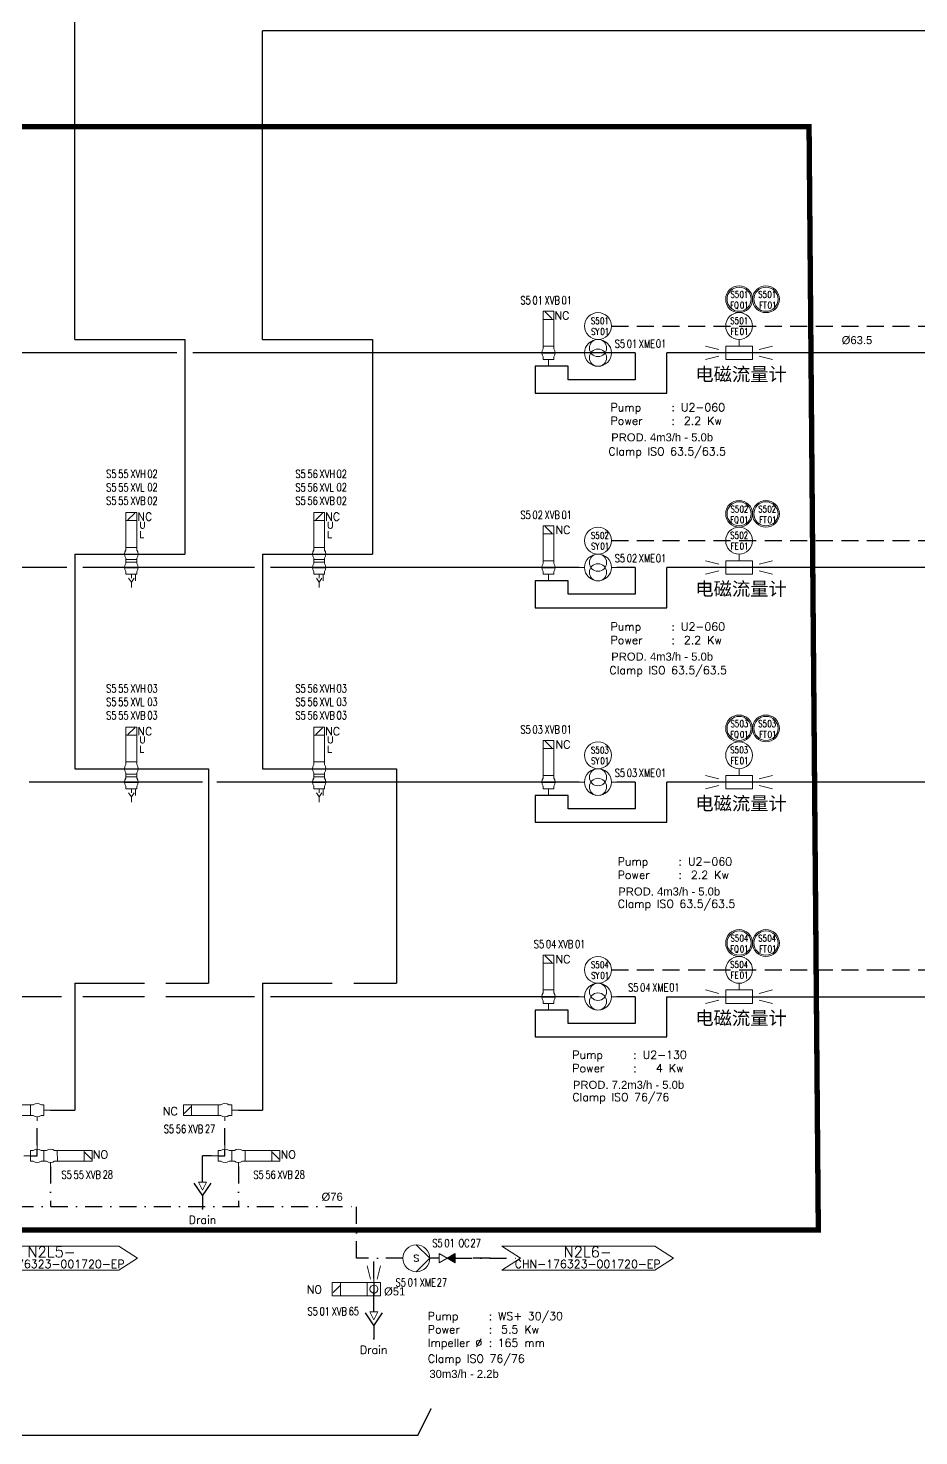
# Model space of a CAD drawing. Header units: inches. Extents: x 17763 to 19859, y 23751 to 24845.
# Drawn here: x 18336 to 18668, y 23776 to 24300 of the extents above; entities that cross this region are included whole.
import ezdxf
from ezdxf.enums import TextEntityAlignment as Align

# ---------------------------------------------------------------- set-up
doc = ezdxf.new("R2010")
doc.units = ezdxf.units.IN
doc.header["$MEASUREMENT"] = 0
for name, pattern in [('ACAD_ISO02W100', [15, 12, -3]), ('DASHDOT2', [12.7, 6.35, -3.175, 0, -3.175]), ('DASHED2', [9.525, 6.35, -3.175])]:
    doc.linetypes.add(name, pattern=pattern)
for name, color, linetype, lineweight in [('15 Pipe Drain', 32, 'Continuous', 30), ('19 Pipe Process', 30, 'Continuous', 30), ('31 Equipment', 7, 'Continuous', 9), ('33 Instruments Labels', 7, 'Continuous', 9), ('43 TXT Chinese', 7, 'Continuous', 9), ('61 Revision Cloud', 1, 'Continuous', 9)]:
    doc.layers.add(name, color=color, linetype=linetype, lineweight=lineweight)
for name, color, linetype in [('DIAMETRE', 7, 'Continuous'), ('MATERIEL-DIVERS', 7, 'Continuous'), ('POMPES-PROCESS', 7, 'Continuous'), ('REGUL', 140, 'DASHED2'), ('REPERES', 7, 'Continuous'), ('techn-data', 7, 'Continuous'), ('TEXTES', 7, 'Continuous'), ('TUYAUTERIE-EGOUT', 32, 'Continuous'), ('TUYAUTERIE-NEP', 4, 'DASHDOT2'), ('TUYAUTERIE-PROCESS', 30, 'Continuous'), ('TXT_FR', 7, 'Continuous'), ('VANNES', 7, 'Continuous')]:
    doc.layers.add(name, color=color, linetype=linetype)
doc.layers.get('REPERES').off()
doc.styles.add('ROMANS', font='ROMANS.SHX')
doc.styles.add('ROMANT', font='romant')
doc.styles.get("Standard").update_dxf_attribs({"font": 'arial.ttf'})
doc.styles.add('USER1', font='TXT.SHX', dxfattribs={"bigfont": 'gbcbig.shx'})

# ---------------------------------------------------------------- blocks, each defined once
blk = doc.blocks.new('APV-FCE-NRV-GEN-1')
at = {"layer": '31 Equipment'}
h = blk.add_hatch(dxfattribs=at)
h.set_pattern_fill('ANSI31', color=256, scale=0.01, style=0)
h.set_pattern_definition([(45, (0, 0), (-0.02245064, 0.02245064), [])])
h.paths.add_polyline_path([(3, 1.75), (3, -1.75), (0, 0)])
at = {"layer": '31 Equipment', "linetype": 'ACAD_ISO02W100', "ltscale": 38}
for p, q in [((-3, 0), (-5, 0)), ((0, 0), (-3, 1.75)), ((-3, 1.75), (-3, -1.75)), ((0, 0), (-3, -1.75)), ((0, 0), (3, 1.75)), ((0, 0), (3, -1.75)), ((3, 1.75), (3, -1.75)), ((3, 0), (5, 0))]:
    blk.add_line(p, q, dxfattribs=at)
blk = doc.blocks.new('APV-PMP-GEN-CENTRI-1')
at = {"layer": '31 Equipment', "ltscale": 38}
for p, q in [((-5, 0), (-7, 0)), ((5, 0), (0, 5)), ((5, 0), (0, -5)), ((5, 0), (7, 0))]:
    blk.add_line(p, q, dxfattribs=at)
blk.add_circle((0, 0), 5, dxfattribs=at)
at = {"layer": '31 Equipment', "style": 'ROMANT', "flags": 8}
blk.add_attdef('I', text='', height=2.5, dxfattribs=at).set_placement((0, 0), align=Align.MIDDLE)
blk = doc.blocks.new('APV-PMP-GEN-RLOB-1')
at = {"layer": '31 Equipment', "ltscale": 38}
for p, q in [((-5, 0), (-7, 0)), ((5, 0), (7, 0))]:
    blk.add_line(p, q, dxfattribs=at)
at = {"layer": '31 Equipment', "color": 7}
for centre, radius in [((0, 0), 5), ((0, 1.8), 3.2), ((0, -1.8), 3.2)]:
    blk.add_circle(centre, radius, dxfattribs=at)
blk = doc.blocks.new('APV-INS-M-L-SY')
at = {"layer": '31 Equipment', "color": 7}
blk.add_circle((0, 0), 5, dxfattribs=at)
blk = doc.blocks.new('APV-VLV-SSEAT-SW42-3')
at = {"layer": '31 Equipment', "ltscale": 38}
for p, q in [((1.25, 15.25), (-1.25, 12.75)), ((-2, 2.5), (-2, 1.5)), ((2, 2.5), (2, 1.5)), ((-2, -2.5), (-2, -1.5)), ((2, -2.5), (-2, -2.5)), ((-2, -2.5), (2, -2.5)), ((0, -2.5), (0, -5)), ((2, -2.5), (2, -1.5))]:
    blk.add_line(p, q, dxfattribs=at)
at = {"layer": '31 Equipment'}
for p, q in [((-4, 0), (-2.5, 0)), ((2.5, 0), (4, 0))]:
    blk.add_line(p, q, dxfattribs=at)
at = {"layer": '31 Equipment', "lineweight": 30}
blk.add_line((2.5, 0), (-2.5, 0), dxfattribs=at)
at = {"layer": '31 Equipment', "ltscale": 38}
for points in [[(-2, 12.5), (2, 12.5), (2, 15.5), (-2, 15.5)], [(-2, 2.5), (2, 2.5), (2, 12.5), (-2, 12.5)]]:
    blk.add_lwpolyline(points, close=True, dxfattribs=at)
for start, end in [(143.1301, 216.8699), (323.1301, 36.8699)]:
    blk.add_arc((0, 0), 2.5, start, end, dxfattribs=at)
blk = doc.blocks.new('EGOUT')
at = {"color": 7}
for p, q in [((-3.2, 9.61), (0, 4.81)), ((0, 4.81), (3.2, 9.61)), ((0, 4.81), (0, 0))]:
    blk.add_line(p, q, dxfattribs=at)
at = {"color": 7, "extrusion": (0, -1, 0)}
blk.add_point((0, 0), dxfattribs=at)
at = {"layer": 'POMPES-PROCESS', "style": 'ROMANS'}
blk.add_attdef('EGOUT', text='', height=3, dxfattribs=at).set_placement((0, -4), align=Align.MIDDLE)
blk = doc.blocks.new('APV-SIGN-ARW-FLOW-1')
at = {"layer": '31 Equipment'}
for p, q in [((-1.5, -1.5), (-1.5, 1.5)), ((-1.5, 1.5), (1.5, 0)), ((1.5, 0), (-1.5, -1.5))]:
    blk.add_line(p, q, dxfattribs=at)
blk = doc.blocks.new('APV-VLV-BFLY-SV-4')
at = {"layer": '31 Equipment', "ltscale": 38}
for p, q in [((1.25, 15.25), (-1.25, 12.75)), ((2.5, 2.5), (-2.5, 2.5)), ((-2.5, 2.5), (-2.5, -2.5)), ((2.5, -2.5), (2.5, 2.5)), ((-2.5, -2.5), (2.5, -2.5))]:
    blk.add_line(p, q, dxfattribs=at)
at = {"layer": '31 Equipment'}
for p, q in [((-4, 0), (-2.5, 0)), ((2.5, 0), (4, 0))]:
    blk.add_line(p, q, dxfattribs=at)
at = {"layer": '31 Equipment', "lineweight": 30}
blk.add_line((-2.5, 0), (2.5, 0), dxfattribs=at)
at = {"layer": '31 Equipment', "ltscale": 38}
for points in [[(-2.5, 12.5), (2.5, 12.5), (2.5, 15.5), (-2.5, 15.5)], [(-2.5, 2.5), (2.5, 2.5), (2.5, 12.5), (-2.5, 12.5)]]:
    blk.add_lwpolyline(points, close=True, dxfattribs=at)
blk.add_circle((0, 0), 1.5, dxfattribs=at)
blk = doc.blocks.new('APV-FCE-GEN-REDCON-1')
at = {"layer": '31 Equipment', "color": 7}
for p, q in [((-2.5, 2.5), (2.5, 1.25)), ((2.5, 1.25), (2.5, 1.25)), ((2.5, -1.25), (-2.5, -2.5))]:
    blk.add_line(p, q, dxfattribs=at)
blk = doc.blocks.new('APV-INS-M-L-FE')
at = {"layer": '31 Equipment', "color": 7}
for p, q in [((0, -5), (0, -7.5)), ((-5, -7.5), (-5, -7.5)), ((-5, -7.5), (-5, -12.5)), ((5, -7.5), (-5, -7.5)), ((-5, -10), (5, -10)), ((5, -12.5), (5, -7.5)), ((-5, -12.5), (5, -12.5))]:
    blk.add_line(p, q, dxfattribs=at)
blk.add_circle((0, 0), 5, dxfattribs=at)
at = {"layer": '33 Instruments Labels', "style": 'ROMANS', "width": 0.8, "flags": 8}
blk.add_attdef('FE', text='', height=3, dxfattribs=at).set_placement((0, 0), align=Align.MIDDLE)
blk = doc.blocks.new('APV-INS-F-L-FT')
at = {"layer": '31 Equipment'}
for radius in [5, 4.5]:
    blk.add_circle((0, 0), radius, dxfattribs=at)
blk = doc.blocks.new('APV-INS-F-L-FQ')
at = {"layer": '31 Equipment'}
for radius in [5, 4.5]:
    blk.add_circle((0, 0), radius, dxfattribs=at)
blk = doc.blocks.new('APV-VLV-SSEAT-SW43-41')
at = {"layer": '31 Equipment', "ltscale": 38}
for p, q in [((1.25, 20.25), (-1.25, 17.75)), ((-2, 7.5), (-2, 6.5)), ((2, 7.5), (2, 6.5)), ((-2.5, 0), (-4, 0)), ((-2, 2.5), (-2, 3.5)), ((-2, 2.5), (2, 2.5)), ((-2, 2.5), (-2, 1.5)), ((2, 2.5), (2, 3.5)), ((2, 2.5), (2, 1.5)), ((2.5, 5), (4, 5)), ((-2, -1.5), (-2, -2.5)), ((-2, -2.5), (2, -2.5)), ((0, -2.5), (0, -5)), ((2, -1.5), (2, -2.5))]:
    blk.add_line(p, q, dxfattribs=at)
at = {"layer": '31 Equipment', "lineweight": 30}
for p, q in [((0, 0), (-2.5, 0)), ((0, -2.5), (0, 0))]:
    blk.add_line(p, q, dxfattribs=at)
at = {"layer": '31 Equipment', "ltscale": 38}
for points in [[(-2, 17.5), (2, 17.5), (2, 20.5), (-2, 20.5)], [(-2, 7.5), (2, 7.5), (2, 17.5), (-2, 17.5)]]:
    blk.add_lwpolyline(points, close=True, dxfattribs=at)
for centre, start, end in [((0, 5), 143.1301, 216.8699), ((0, 5), 323.1301, 36.8699), ((0, 0), 143.1301, 216.8699), ((0, 0), 323.1301, 36.8699)]:
    blk.add_arc(centre, 2.5, start, end, dxfattribs=at)
blk = doc.blocks.new('APV-VLV-SSEAT-SW41-3')
at = {"layer": '31 Equipment', "ltscale": 38}
for p, q in [((1.25, 15.25), (-1.25, 12.75)), ((-2, 2.5), (-2, 1.5)), ((2, 2.5), (2, 1.5)), ((2.5, 0), (4, 0)), ((-2, -2.5), (-2, -1.5)), ((2, -2.5), (-2, -2.5)), ((-2, -2.5), (2, -2.5)), ((0, -2.5), (0, -5)), ((2, -2.5), (2, -1.5))]:
    blk.add_line(p, q, dxfattribs=at)
for points in [[(-2, 12.5), (2, 12.5), (2, 15.5), (-2, 15.5)], [(-2, 2.5), (2, 2.5), (2, 12.5), (-2, 12.5)]]:
    blk.add_lwpolyline(points, close=True, dxfattribs=at)
for start, end in [(143.1301, 216.8699), (323.1301, 36.8699)]:
    blk.add_arc((0, 0), 2.5, start, end, dxfattribs=at)
blk = doc.blocks.new('APV-VLV-DSEAT-DA34-3')
at = {"layer": '31 Equipment', "ltscale": 38}
for p, q in [((1.25, 20.25), (-1.25, 17.75)), ((-2, 7.5), (-2, 6.5)), ((2, 7.5), (2, 6.5)), ((-4, 5), (-2.5, 5)), ((-2, 3), (-2, 3.5)), ((-2, 2), (-2, 1.5)), ((2, 3), (2, 3.5)), ((2, 2), (2, 1.5)), ((4, 5), (2.5, 5)), ((-4, 0), (-2.5, 0)), ((-2, -2.5), (-2, -1.5)), ((-2, -2.5), (2, -2.5)), ((0, -5.5), (-1, -4)), ((0, -2.5), (0, -4)), ((1, -4), (0, -5.5)), ((1.5, -2.5), (1.5, -5)), ((2, -2.5), (2, -1.5)), ((2.5, 0), (4, 0)), ((0, -5.5), (0, -7.5))]:
    blk.add_line(p, q, dxfattribs=at)
at = {"layer": '31 Equipment', "lineweight": 30}
for p, q in [((-2.5, 5), (2.5, 5)), ((-2.5, 0), (2.5, 0))]:
    blk.add_line(p, q, dxfattribs=at)
at = {"layer": '31 Equipment', "ltscale": 38}
for points in [[(-2, 17.5), (2, 17.5), (2, 20.5), (-2, 20.5)], [(-2, 7.5), (2, 7.5), (2, 17.5), (-2, 17.5)], [(-2, 3), (2, 3), (2, 2), (-2, 2)]]:
    blk.add_lwpolyline(points, close=True, dxfattribs=at)
for centre, start, end in [((0, 5), 143.1301, 216.8699), ((0, 5), 323.1301, 36.8699), ((0, 0), 143.1301, 216.8699), ((0, 0), 323.1301, 36.8699)]:
    blk.add_arc(centre, 2.5, start, end, dxfattribs=at)
at = {"layer": '31 Equipment', "style": 'ROMANS', "flags": 8}
for tag, p in [('U', (3, 14.5)), ('L', (3, 11))]:
    blk.add_attdef(tag, p, '', height=2.5, dxfattribs=at)
blk = doc.blocks.new('REPNORM1')
at = {"layer": 'TEXTES', "style": 'ROMANS', "width": 0.75}
for tag, p in [('ZONE', (-9.75, -1.25)), ('SOUSZONE', (-5.25, -1.25)), ('ELEMENT', (-0.75, -1.25)), ('NUM', (5.59, -1.22))]:
    blk.add_attdef(tag, p, '', height=3, dxfattribs=at)
blk = doc.blocks.new('REPINS')
at = {"layer": 'TEXTES', "style": 'ROMANS', "width": 0.75}
for tag, p in [('ZONE', (-3.3, 1)), ('SOUSZONE', (0.1, 1)), ('NUM', (0.2, -3))]:
    blk.add_attdef(tag, p, '', height=2.5, dxfattribs=at)
blk.add_attdef('ELEMENT', text='', height=2.5, dxfattribs=at).set_placement((-0.2, -3), align=Align.RIGHT)
blk = doc.blocks.new('REPNORM')
at = {"layer": 'TEXTES', "style": 'ROMANS', "width": 0.75}
for tag, p in [('ZONE', (-9.75, -1.25)), ('SOUSZONE', (-5.25, -1.25)), ('ELEMENT', (0, -1.25)), ('NUM', (4.5, -1.25))]:
    blk.add_attdef(tag, p, '', height=3, dxfattribs=at)
blk = doc.blocks.new('APV-SIGN-ARW-DWG-1')
at = {"layer": '31 Equipment'}
for p, q in [((-32, 4.49), (25, 4.49)), ((-32, 4.49), (-25, 0)), ((-25, 0), (-32, -4.49)), ((25, 4.49), (32, 0)), ((32, 0), (25, -4.49)), ((-32, -4.49), (25, -4.49))]:
    blk.add_line(p, q, dxfattribs=at)
at = {"layer": '31 Equipment', "style": 'ROMANS', "width": 0.8}
for tag, p in [('TEXT1', (0, 0.37)), ('TEXT2', (0, -3.63))]:
    blk.add_attdef(tag, text='', height=3, dxfattribs=at).set_placement(p, align=Align.CENTER)
blk = doc.blocks.new('eee')
at = {"layer": 'techn-data', "style": 'ROMANS'}
for s, p in [('Pump', (11856.43, 26575.55)), ('Power', (11856.43, 26570.55)), ('Kw', (11892.43, 26570.55))]:
    blk.add_text(s, height=3, dxfattribs=at).set_placement(p)
for p in [(11880.43, 26575.55), (11880.43, 26570.55)]:
    blk.add_text(':', height=3, dxfattribs=at).set_placement(p, align=Align.RIGHT)
blk.add_attdef('Type', (11882.66, 26575.55), '', height=3, dxfattribs=at)
blk.add_attdef('Pui', text='', height=3, dxfattribs=at).set_placement((11890.18, 26570.55), align=Align.RIGHT)
blk = doc.blocks.new('TEXT-PUMP_caract_ANGLAIS')
at = {"layer": 'techn-data', "style": 'ROMANS'}
for s, p in [('Pump', (-22, 9)), ('Power', (-22, 4)), ('Kw', (14, 4)), ('Impeller %%C', (-22, -1)), ('mm', (14, -1))]:
    blk.add_text(s, height=3, dxfattribs=at).set_placement(p)
for p in [(2, 9), (2, 4), (2, -1)]:
    blk.add_text(':', height=3, dxfattribs=at).set_placement(p, align=Align.RIGHT)
blk.add_attdef('Type', (4.23, 9), '', height=3, dxfattribs=at)
for tag, p in [('Pui', (11.76, 4)), ('Dia', (11.76, -1))]:
    blk.add_attdef(tag, text='', height=3, dxfattribs=at).set_placement(p, align=Align.RIGHT)

msp = doc.modelspace()

# ---------------------------------------------------------------- linework, layer by layer
at = {"layer": '15 Pipe Drain'}
for p in [(18400.96, 23870.12), (18404.33, 23879.92)]:
    msp.add_line(p, (18400.96, 23879.92), dxfattribs=at)
at = {"layer": '19 Pipe Process'}
for p, q in [((18353.32, 24184.22), (18353.32, 24313.7)), ((19039.35, 24299.27), (18423.32, 24299.27)), ((18423.32, 24184.22), (18423.32, 24299.27)), ((18353.32, 24184.22), (18390.82, 24184.22)), ((18387.32, 24184.22), (18394.32, 24184.22)), ((18394.32, 24184.22), (18394.32, 24104.22)), ((18423.32, 24184.22), (18457.32, 24184.22)), ((18457.32, 24184.22), (18464.32, 24184.22)), ((18464.32, 24184.22), (18464.32, 24104.22)), ((18347.12, 24179.22), (18329.6, 24179.22)), ((18379.32, 24179.22), (18347.12, 24179.22)), ((18391.32, 24179.22), (18379.32, 24179.22)), ((18449.32, 24179.22), (18397.32, 24179.22)), ((18562.19, 24179.22), (18439.16, 24179.22)), ((18461.32, 24179.22), (18457.32, 24179.22)), ((18487.12, 24179.22), (18469.6, 24179.22)), ((18562.19, 24179.22), (18555.37, 24179.22)), ((18562.19, 24179.22), (18562.19, 24169.22)), ((19043.87, 24179.22), (18573.97, 24179.22)), ((18573.97, 24164.22), (18573.97, 24179.22)), ((18537.19, 24174.22), (18525, 24174.22)), ((18525, 24174.22), (18525, 24164.22)), ((18537.19, 24169.22), (18537.19, 24174.22)), ((18562.19, 24169.22), (18537.19, 24169.22)), ((18525, 24164.22), (18573.97, 24164.22)), ((18353.32, 24104.22), (18387.32, 24104.22)), ((18353.32, 24104.22), (18353.32, 24024.22)), ((18387.32, 24104.22), (18394.32, 24104.22)), ((18423.32, 24104.22), (18457.32, 24104.22)), ((18423.32, 24104.22), (18423.32, 24024.22)), ((18457.32, 24104.22), (18464.32, 24104.22)), ((18350.32, 24099.22), (18317.32, 24099.22)), ((18387.32, 24099.22), (18356.32, 24099.22)), ((18420.32, 24099.22), (18387.32, 24099.22)), ((18449.32, 24099.22), (18426.32, 24099.22)), ((18493.75, 24099.22), (18439.64, 24099.22)), ((18541.37, 24099.22), (18454.62, 24099.22)), ((18490.32, 24099.22), (18457.32, 24099.22)), ((18562.19, 24099.22), (18555.37, 24099.22)), ((18562.19, 24099.22), (18562.19, 24089.22)), ((19082.18, 24099.3), (18573.97, 24099.22)), ((18573.97, 24084.22), (18573.97, 24099.22)), ((18537.19, 24094.22), (18525, 24094.22)), ((18525, 24094.22), (18525, 24084.22)), ((18537.19, 24089.22), (18537.19, 24094.22)), ((18562.19, 24089.22), (18537.19, 24089.22)), ((18525, 24084.22), (18573.97, 24084.22)), ((18353.32, 24024.22), (18403.22, 24024.22)), ((18403.22, 24024.22), (18403.22, 23944.22)), ((18423.32, 24024.22), (18473.22, 24024.22)), ((18473.22, 24024.22), (18473.22, 23944.22)), ((18400.94, 24019.22), (18336.31, 24019.22)), ((18470.31, 24019.22), (18406.31, 24019.22)), ((18492.79, 24019.22), (18440, 24019.22)), ((18541.37, 24019.22), (18455.59, 24019.22)), ((18489.05, 24019.22), (18476.31, 24019.22)), ((18562.19, 24019.22), (18555.37, 24019.22)), ((18562.19, 24019.22), (18562.19, 24009.22)), ((18875.66, 24019.22), (18573.97, 24019.22)), ((18573.97, 24004.22), (18573.97, 24019.22)), ((18537.19, 24014.22), (18525, 24014.22)), ((18525, 24014.22), (18525, 24004.22)), ((18537.19, 24009.22), (18537.19, 24014.22)), ((18562.19, 24009.22), (18537.19, 24009.22)), ((18525, 24004.22), (18573.97, 24004.22)), ((18348.39, 23939.22), (18322.31, 23939.22)), ((18353.32, 23944.22), (18379.32, 23944.22)), ((18353.32, 23944.22), (18353.32, 23896.92)), ((18379.32, 23939.22), (18356.32, 23939.22)), ((18387.32, 23944.22), (18403.22, 23944.22)), ((18420.32, 23939.22), (18387.32, 23939.22)), ((18423.32, 23944.22), (18449.32, 23944.22)), ((18423.32, 23944.22), (18423.32, 23896.92)), ((18449.32, 23939.22), (18426.32, 23939.22)), ((18492.31, 23939.22), (18442.86, 23939.22)), ((18541.37, 23939.22), (18456.07, 23939.22)), ((18457.32, 23944.22), (18473.22, 23944.22)), ((18488.39, 23939.22), (18462.31, 23939.22)), ((18562.19, 23939.22), (18555.37, 23939.22)), ((18562.19, 23939.22), (18562.19, 23929.22)), ((18573.97, 23924.22), (18573.97, 23939.22)), ((18573.97, 23939.22), (18756.32, 23939.22)), ((18537.19, 23934.22), (18525, 23934.22)), ((18525, 23934.22), (18525, 23924.22)), ((18537.19, 23929.22), (18537.19, 23934.22)), ((18562.19, 23929.22), (18537.19, 23929.22)), ((18525, 23924.22), (18573.97, 23924.22)), ((18344.32, 23896.92), (18353.32, 23896.92)), ((18414.32, 23896.92), (18423.32, 23896.92))]:
    msp.add_line(p, q, dxfattribs=at)
at = {"layer": '61 Revision Cloud', "const_width": 2}
msp.add_lwpolyline([(17865.39, 24263.5), (18627.05, 24263.5), (18630.5, 23852.3), (18007.5, 23852.3), (18007.5, 23911.31), (17865.39, 23911.31), (17865.39, 24263.5)], dxfattribs=at)
at = {"layer": 'MATERIEL-DIVERS', "const_width": 0.5}
msp.add_lwpolyline([(18268.64, 23785.76), (18273.64, 23775.76), (18481.2, 23775.76), (18486.2, 23785.76)], dxfattribs=at)
at = {"layer": 'REGUL'}
for points in [[(18553.37, 24189.22), (19046.25, 24189.22), (19046.25, 24365.66), (19342.7, 24365.66), (19342.7, 24451.55), (19405.03, 24451.55)], [(18553.37, 24109.22), (19061.08, 24109.22), (19085.07, 24109.22), (19085.07, 24324.32), (19568.66, 24324.32), (19568.66, 24451.55), (19632.33, 24451.55)], [(18553.37, 23949.22), (18698.8, 23949.22), (18698.8, 23903.22), (18744.65, 23903.22)]]:
    msp.add_lwpolyline(points, dxfattribs=at)
at = {"layer": 'TUYAUTERIE-EGOUT'}
msp.add_line((18464.84, 23821.71), (18464.84, 23829.21), dxfattribs=at)
at = {"layer": 'TUYAUTERIE-NEP'}
for p, q in [((18339.32, 23883.92), (18339.32, 23892.92)), ((18409.32, 23883.92), (18409.32, 23892.92)), ((18344.33, 23875.93), (18344.33, 23861.04)), ((18414.33, 23875.93), (18414.33, 23861.04)), ((18280.4, 23861.04), (18458.35, 23861.04)), ((18458.35, 23841.71), (18458.35, 23861.04)), ((18475.65, 23841.71), (18458.35, 23841.71)), ((18464.84, 23834.21), (18464.84, 23841.71)), ((18489.15, 23841.71), (18486.15, 23841.71)), ((18508.15, 23841.71), (18495.15, 23841.71)), ((18495.15, 23841.71), (18519.53, 23841.71))]:
    msp.add_line(p, q, dxfattribs=at)

# ---------------------------------------------------------------- block references
at = {"layer": '31 Equipment'}
for name, p in [('APV-INS-M-L-SY', (18548.37, 24189.22)), ('APV-PMP-GEN-RLOB-1', (18548.37, 24179.22)), ('APV-INS-M-L-SY', (18548.37, 24109.22)), ('APV-PMP-GEN-RLOB-1', (18548.37, 24099.22)), ('APV-INS-M-L-SY', (18548.37, 24029.22)), ('APV-PMP-GEN-RLOB-1', (18548.37, 24019.22)), ('APV-INS-M-L-SY', (18548.37, 23949.22)), ('APV-PMP-GEN-RLOB-1', (18548.37, 23939.22))]:
    msp.add_blockref(name, p, dxfattribs=at)
msp.add_blockref('APV-PMP-GEN-CENTRI-1', (18480.65, 23841.71), dxfattribs=at).add_auto_attribs({'I': 'S'})
at = {"layer": '31 Equipment', "xscale": -1, "rotation": 90}
msp.add_blockref('APV-VLV-BFLY-SV-4', (18464.84, 23830.21), dxfattribs=at)
at = {"layer": '31 Equipment', "rotation": 270}
msp.add_blockref('APV-FCE-GEN-REDCON-1', (18464.84, 23836.43), dxfattribs=at)
at = {"layer": '33 Instruments Labels'}
for name, p in [('APV-INS-F-L-FT', (18600.97, 24199.22)), ('APV-INS-F-L-FQ', (18610.97, 24199.22)), ('APV-INS-M-L-FE', (18600.97, 24189.22)), ('APV-INS-F-L-FT', (18600.97, 24119.22)), ('APV-INS-F-L-FQ', (18610.97, 24119.22)), ('APV-INS-M-L-FE', (18600.97, 24109.22)), ('APV-INS-F-L-FT', (18600.97, 24039.22)), ('APV-INS-F-L-FQ', (18610.97, 24039.22)), ('APV-INS-M-L-FE', (18600.97, 24029.22)), ('APV-INS-F-L-FT', (18600.97, 23959.22)), ('APV-INS-F-L-FQ', (18610.97, 23959.22)), ('APV-INS-M-L-FE', (18600.97, 23949.22))]:
    msp.add_blockref(name, p, dxfattribs=at)
at = {"layer": 'MATERIEL-DIVERS'}
for name, p in [('APV-FCE-GEN-REDCON-1', (18590.97, 24179.22)), ('APV-FCE-GEN-REDCON-1', (18590.97, 24099.22)), ('APV-FCE-GEN-REDCON-1', (18590.97, 24019.22)), ('APV-FCE-GEN-REDCON-1', (18590.97, 23939.22)), ('APV-FCE-NRV-GEN-1', (18492.15, 23841.71))]:
    msp.add_blockref(name, p, dxfattribs=at)
for name, p, rotation in [('APV-FCE-GEN-REDCON-1', (18610.97, 24179.22), 180), ('APV-FCE-GEN-REDCON-1', (18610.97, 24099.22), 180), ('APV-FCE-GEN-REDCON-1', (18610.97, 24019.22), 180), ('APV-FCE-GEN-REDCON-1', (18610.97, 23939.22), 180), ('APV-SIGN-ARW-FLOW-1', (18400.96, 23868.62), 269.9999999999999), ('APV-SIGN-ARW-FLOW-1', (18464.84, 23820.21), 270)]:
    msp.add_blockref(name, p, dxfattribs=dict(at, rotation=rotation))
msp.add_blockref('EGOUT', (18400.96, 23860.12), dxfattribs=at).add_auto_attribs({'EGOUT': 'Drain'})
ref = msp.add_blockref('APV-SIGN-ARW-DWG-1', (18344.7, 23841.71), dxfattribs=at)
ref.add_attrib('TEXT1', 'N2L5-', dxfattribs={"layer": '31 Equipment', "height": 4, "style": 'USER1'}).set_placement((18344.7, 23842.08), align=Align.CENTER)
ref.add_attrib('TEXT2', 'CHN-176323-001720-EP', dxfattribs={"layer": '31 Equipment', "height": 3, "style": 'USER1'}).set_placement((18344.7, 23838.08), align=Align.CENTER)
ref = msp.add_blockref('APV-SIGN-ARW-DWG-1', (18544.53, 23841.71), dxfattribs=at)
ref.add_attrib('TEXT1', 'N2L6-', dxfattribs={"layer": '31 Equipment', "height": 4, "style": 'USER1'}).set_placement((18544.53, 23842.08), align=Align.CENTER)
ref.add_attrib('TEXT2', 'CHN-176323-001720-EP', dxfattribs={"layer": '31 Equipment', "height": 3, "style": 'USER1'}).set_placement((18544.53, 23838.08), align=Align.CENTER)
ref = msp.add_blockref('EGOUT', (18464.84, 23811.71), dxfattribs=at)
ref.add_attrib('EGOUT', 'Drain', dxfattribs={"layer": 'POMPES-PROCESS', "height": 3, "style": 'ROMANS'}).set_placement((18464.75, 23807.64), align=Align.MIDDLE)
at = {"layer": 'REPERES'}
for name, p, values in [('REPINS', (18601.07, 24198.75), {'ZONE': 'S5', 'SOUSZONE': '01', 'ELEMENT': 'FQ', 'NUM': '01'}), ('REPINS', (18611.42, 24198.75), {'ZONE': 'S5', 'SOUSZONE': '01', 'ELEMENT': 'FT', 'NUM': '01'}), ('REPNORM1', (18529.21, 24198.56), {'ZONE': 'S5', 'SOUSZONE': '01', 'ELEMENT': 'XVB', 'NUM': '01'}), ('REPINS', (18549.06, 24188.89), {'ZONE': 'S5', 'SOUSZONE': '01', 'ELEMENT': 'SY', 'NUM': '01'}), ('REPINS', (18601, 24188.95), {'ZONE': 'S5', 'SOUSZONE': '01', 'ELEMENT': 'FE', 'NUM': '01'}), ('REPNORM1', (18564.35, 24182.39), {'ZONE': 'S5', 'SOUSZONE': '01', 'ELEMENT': 'XME', 'NUM': '01'}), ('REPNORM1', (18374.78, 24133.83), {'ZONE': 'S5', 'SOUSZONE': '55', 'ELEMENT': 'XVH', 'NUM': '02'}), ('REPNORM1', (18445.32, 24133.83), {'ZONE': 'S5', 'SOUSZONE': '56', 'ELEMENT': 'XVH', 'NUM': '02'}), ('REPNORM1', (18374.78, 24123.83), {'ZONE': 'S5', 'SOUSZONE': '55', 'ELEMENT': 'XVB', 'NUM': '02'}), ('REPNORM1', (18445.32, 24123.83), {'ZONE': 'S5', 'SOUSZONE': '56', 'ELEMENT': 'XVB', 'NUM': '02'}), ('REPNORM1', (18529.21, 24118.56), {'ZONE': 'S5', 'SOUSZONE': '02', 'ELEMENT': 'XVB', 'NUM': '01'}), ('REPINS', (18601.07, 24118.75), {'ZONE': 'S5', 'SOUSZONE': '02', 'ELEMENT': 'FQ', 'NUM': '01'}), ('REPINS', (18611.42, 24118.75), {'ZONE': 'S5', 'SOUSZONE': '02', 'ELEMENT': 'FT', 'NUM': '01'}), ('REPINS', (18549.06, 24108.89), {'ZONE': 'S5', 'SOUSZONE': '02', 'ELEMENT': 'SY', 'NUM': '01'}), ('REPINS', (18601, 24108.95), {'ZONE': 'S5', 'SOUSZONE': '02', 'ELEMENT': 'FE', 'NUM': '01'}), ('REPNORM1', (18564.35, 24102.39), {'ZONE': 'S5', 'SOUSZONE': '02', 'ELEMENT': 'XME', 'NUM': '01'}), ('REPNORM1', (18374.78, 24053.83), {'ZONE': 'S5', 'SOUSZONE': '55', 'ELEMENT': 'XVH', 'NUM': '03'}), ('REPNORM1', (18445.32, 24053.83), {'ZONE': 'S5', 'SOUSZONE': '56', 'ELEMENT': 'XVH', 'NUM': '03'}), ('REPNORM1', (18374.78, 24043.83), {'ZONE': 'S5', 'SOUSZONE': '55', 'ELEMENT': 'XVB', 'NUM': '03'}), ('REPNORM1', (18445.32, 24043.83), {'ZONE': 'S5', 'SOUSZONE': '56', 'ELEMENT': 'XVB', 'NUM': '03'}), ('REPNORM1', (18529.21, 24038.56), {'ZONE': 'S5', 'SOUSZONE': '03', 'ELEMENT': 'XVB', 'NUM': '01'}), ('REPINS', (18601.07, 24038.75), {'ZONE': 'S5', 'SOUSZONE': '03', 'ELEMENT': 'FQ', 'NUM': '01'}), ('REPINS', (18611.42, 24038.75), {'ZONE': 'S5', 'SOUSZONE': '03', 'ELEMENT': 'FT', 'NUM': '01'}), ('REPINS', (18549.06, 24028.89), {'ZONE': 'S5', 'SOUSZONE': '03', 'ELEMENT': 'SY', 'NUM': '01'}), ('REPINS', (18601, 24028.95), {'ZONE': 'S5', 'SOUSZONE': '03', 'ELEMENT': 'FE', 'NUM': '01'}), ('REPNORM1', (18564.35, 24022.39), {'ZONE': 'S5', 'SOUSZONE': '03', 'ELEMENT': 'XME', 'NUM': '01'}), ('REPNORM1', (18534.2, 23958.56), {'ZONE': 'S5', 'SOUSZONE': '04', 'ELEMENT': 'XVB', 'NUM': '01'}), ('REPINS', (18601.06, 23958.75), {'ZONE': 'S5', 'SOUSZONE': '04', 'ELEMENT': 'FQ', 'NUM': '01'}), ('REPINS', (18611.42, 23958.75), {'ZONE': 'S5', 'SOUSZONE': '04', 'ELEMENT': 'FT', 'NUM': '01'}), ('REPINS', (18549.05, 23948.89), {'ZONE': 'S5', 'SOUSZONE': '04', 'ELEMENT': 'SY', 'NUM': '01'}), ('REPINS', (18600.99, 23948.95), {'ZONE': 'S5', 'SOUSZONE': '04', 'ELEMENT': 'FE', 'NUM': '01'}), ('REPNORM1', (18569.34, 23942.39), {'ZONE': 'S5', 'SOUSZONE': '04', 'ELEMENT': 'XME', 'NUM': '01'}), ('REPNORM1', (18396.25, 23889.64), {'ZONE': 'S5', 'SOUSZONE': '56', 'ELEMENT': 'XVB', 'NUM': '27'}), ('REPNORM1', (18358.14, 23872.61), {'ZONE': 'S5', 'SOUSZONE': '55', 'ELEMENT': 'XVB', 'NUM': '28'}), ('REPNORM1', (18429.64, 23872.61), {'ZONE': 'S5', 'SOUSZONE': '56', 'ELEMENT': 'XVB', 'NUM': '28'}), ('REPNORM', (18496.35, 23847.11), {'ZONE': 'S5', 'SOUSZONE': '01', 'ELEMENT': 'OC', 'NUM': '27'}), ('REPNORM1', (18482.67, 23832.45), {'ZONE': 'S5', 'SOUSZONE': '01', 'ELEMENT': 'XME', 'NUM': '27'}), ('REPNORM1', (18449.83, 23821.67), {'ZONE': 'S5', 'SOUSZONE': '01', 'ELEMENT': 'XVB', 'NUM': '65'})]:
    msp.add_blockref(name, p, dxfattribs=at).add_auto_attribs(values)
at = {"layer": 'REPERES', "rotation": 7.601981207739284e-05}
for p, values in [((18374.78, 24128.83), {'ZONE': 'S5', 'SOUSZONE': '55', 'ELEMENT': 'XVL', 'NUM': '02'}), ((18445.32, 24128.83), {'ZONE': 'S5', 'SOUSZONE': '56', 'ELEMENT': 'XVL', 'NUM': '02'}), ((18374.78, 24048.83), {'ZONE': 'S5', 'SOUSZONE': '55', 'ELEMENT': 'XVL', 'NUM': '03'}), ((18445.32, 24048.83), {'ZONE': 'S5', 'SOUSZONE': '56', 'ELEMENT': 'XVL', 'NUM': '03'})]:
    msp.add_blockref('REPNORM1', p, dxfattribs=at).add_auto_attribs(values)
at = {"layer": 'techn-data'}
for p, values in [((6696.62, -2418.14), {'Type': 'U2-060', 'Pui': '2.2'}), ((6696.62, -2499.88), {'Type': 'U2-060', 'Pui': '2.2'}), ((6699.26, -2587.45), {'Type': 'U2-060', 'Pui': '2.2'}), ((6682.35, -2659.5), {'Type': 'U2-130', 'Pui': '4'})]:
    msp.add_blockref('eee', p, dxfattribs=at).add_auto_attribs(values)
at = {"layer": 'TUYAUTERIE-PROCESS'}
msp.add_blockref('TEXT-PUMP_caract_ANGLAIS', (18506.91, 23809.68), dxfattribs=at).add_auto_attribs({'Dia': '165', 'Pui': '5.5', 'Type': 'WS+ 30/30'})
at = {"layer": 'VANNES', "xscale": -1}
for p in [(18529.91, 24179.22), (18529.91, 24099.22), (18529.91, 24019.22), (18529.91, 23939.22)]:
    msp.add_blockref('APV-VLV-SSEAT-SW42-3', p, dxfattribs=at)
at = {"layer": 'VANNES'}
for p in [(18374.42, 24099.22), (18444.42, 24099.22), (18374.42, 24019.22), (18444.42, 24019.22)]:
    msp.add_blockref('APV-VLV-DSEAT-DA34-3', p, dxfattribs=at).add_auto_attribs({'U': 'U', 'L': 'L'})
at = {"layer": 'VANNES', "xscale": -1, "rotation": 90}
for p in [(18339.32, 23896.92), (18409.32, 23896.92)]:
    msp.add_blockref('APV-VLV-SSEAT-SW41-3', p, dxfattribs=at)
at = {"layer": 'VANNES', "rotation": 270.0317343014626}
for p in [(18339.33, 23879.92), (18409.33, 23879.92)]:
    msp.add_blockref('APV-VLV-SSEAT-SW43-41', p, dxfattribs=at)

# ---------------------------------------------------------------- texts
at = {"layer": '43 TXT Chinese', "char_height": 5, "width": 36.4455, "attachment_point": 1}
for insert in [(18584.66, 24173.76), (18584.66, 24093.76), (18584.66, 24013.76), (18584.66, 23933.76)]:
    msp.add_mtext('{\\fKaiTi|b0|i0|c134|p49;电磁流量计}', dxfattribs=dict(at, insert=insert))
at = {"layer": 'DIAMETRE'}
for s, p in [('%%C63.5', (18639.21, 24182.47)), ('PROD. 4m3/h - 5.0b', (18553.3, 24146.23)), ('PROD. 4m3/h - 5.0b', (18553.3, 24064.49)), ('PROD. 4m3/h - 5.0b', (18555.94, 23976.93)), ('PROD. 7.2m3/h - 5.0b', (18539.03, 23904.87)), ('%%C76', (18445.31, 23863.14)), ('%%C51', (18468.63, 23827.86)), ('30m3/h - 2.2b', (18485.52, 23797.1))]:
    msp.add_text(s, height=3, dxfattribs=at).set_placement(p)
at = {"layer": 'TEXTES', "style": 'ROMANS'}
for s, p in [('NC', (18532.17, 24191.66)), ('NC', (18376.69, 24116.66)), ('NC', (18446.69, 24116.66)), ('NC', (18532.55, 24111.72)), ('NC', (18376.69, 24036.66)), ('NC', (18446.69, 24036.66)), ('NC', (18532.55, 24031.72)), ('NC', (18532.55, 23951.72)), ('NC', (18386.2, 23895.05)), ('NO', (18360.09, 23878.89)), ('NO', (18430.09, 23878.89)), ('NO', (18439.84, 23828.56))]:
    msp.add_text(s, height=3, dxfattribs=at).set_placement(p)
at = {"layer": 'TXT_FR', "style": 'ROMANS'}
for s, p in [('Clamp ISO 63.5/63.5', (18552.25, 24140.98)), ('Clamp ISO 63.5/63.5', (18552.62, 24059.42)), ('Clamp ISO 63.5/63.5', (18555.72, 23972.35)), ('Clamp ISO 76/76', (18538.81, 23900.3)), ('Clamp ISO 76/76', (18484.93, 23802.78))]:
    msp.add_text(s, height=3, dxfattribs=at).set_placement(p)

doc.saveas('drawing.dxf')
